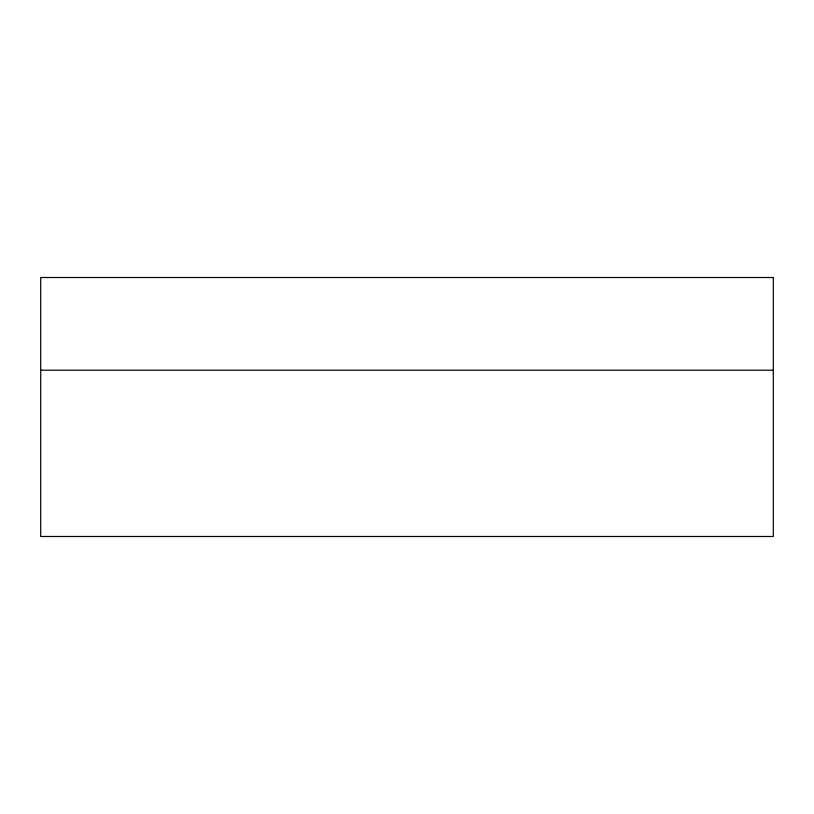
<?xml version="1.0" encoding="UTF-8"?>
<svg xmlns="http://www.w3.org/2000/svg" width="814" height="814" viewBox="0 0 814 814"><rect width="100%" height="100%" fill="white"/><g stroke="black" fill="none" stroke-linecap="round" stroke-linejoin="round"><path stroke-width="1.22" d="M40.7 370.197L773.3 370.197M773.3 277.513L40.7 277.513L40.7 536.487L773.3 536.487L773.3 277.513"/></g></svg>
